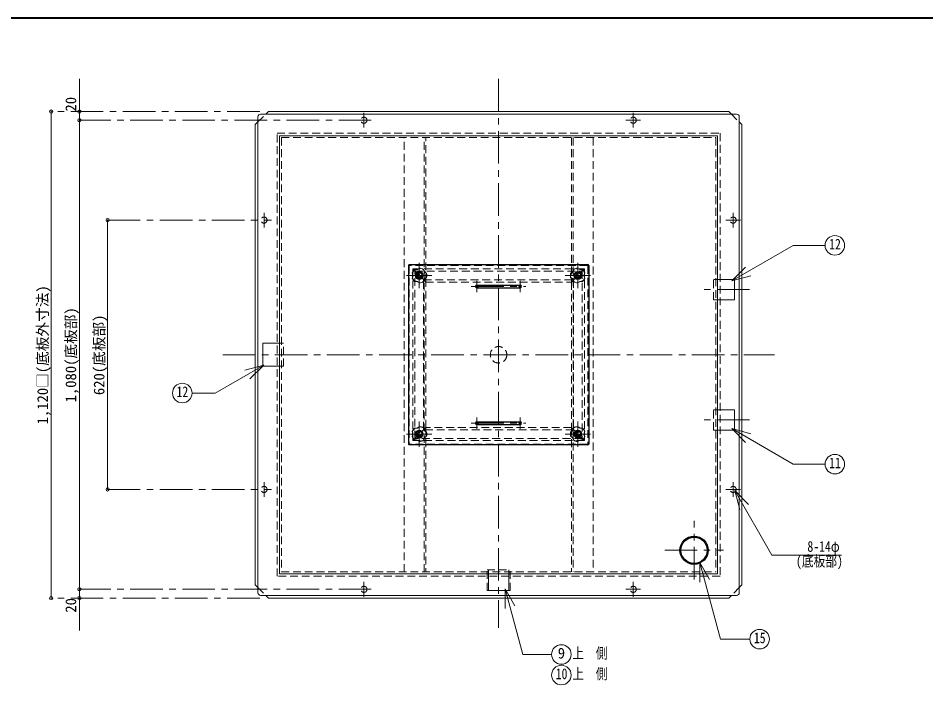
# Model space of a CAD drawing. Units: millimetres at full size, sheet at 1:15; details may follow other scales. Extents: x -3184 to 2891, y -2037 to 2178.
# Drawn here: x -1253 to 837, y 643 to 2178 of the extents above; entities that cross this region are included whole.
import ezdxf
from ezdxf.enums import TextEntityAlignment as Align

# ---------------------------------------------------------------- set-up
doc = ezdxf.new("R2010")
doc.units = ezdxf.units.MM
doc.header["$LTSCALE"] = 15
doc.header["$PDMODE"] = 32
doc.header["$PDSIZE"] = 7.5
doc.linetypes.add('CHAIN1', pattern=[8, 5, -1, 1, -1])
doc.linetypes.add('DASHED1', pattern=[1.8, 1.2, -0.6])
doc.layers.add('0-0', color=7, linetype='Continuous', lineweight=18)
doc.styles.add('ＭＳ ゴシック', font='')
doc.styles.get('ＭＳ ゴシック').set_extended_font_data('MS Gothic')

msp = doc.modelspace()

# ---------------------------------------------------------------- linework, layer by layer
at = {"layer": '0-0', "color": 1, "lineweight": 40}
msp.add_line((2890.8, 2177.87), (-3184.2, 2177.87), dxfattribs=at)
at = {"layer": '0-0', "color": 4, "lineweight": 9}
for p, q in [((-1111.7, 2037.87), (-1111.7, 1942.87)), ((-1176.7, 842.87), (-1176.7, 1962.87)), ((-700.7, 854.87), (-700.7, 1950.87)), ((401.3, 1956.87), (-694.7, 1956.87)), ((-682.7, 1956.87), (-676.7, 1962.87)), ((383.3, 1962.87), (-676.7, 1962.87)), ((389.3, 1956.87), (383.3, 1962.87)), ((407.3, 854.87), (407.3, 1950.87)), ((-1111.7, 862.87), (-1111.7, 1942.87)), ((-700.7, 1938.87), (-706.7, 1932.87)), ((-706.7, 872.87), (-706.7, 1932.87)), ((407.3, 1938.87), (413.3, 1932.87)), ((413.3, 872.87), (413.3, 1932.87)), ((-1046.7, 1712.87), (-1046.7, 1092.87)), ((-1111.7, 767.87), (-1111.7, 862.87)), ((-700.7, 866.87), (-706.7, 872.87)), ((407.3, 866.87), (413.3, 872.87)), ((-694.7, 848.87), (401.3, 848.87)), ((-682.7, 848.87), (-676.7, 842.87)), ((-676.7, 842.87), (383.3, 842.87)), ((389.3, 848.87), (383.3, 842.87))]:
    msp.add_line(p, q, dxfattribs=at)
at = {"layer": '0-0', "color": 4, "linetype": 'CHAIN1', "lineweight": 9}
for p, q in [((-146.7, 2037.87), (-146.7, 773.87)), ((-696.7, 1962.87), (-1176.7, 1962.87)), ((-456.7, 1959.87), (-456.7, 1925.87)), ((163.3, 1959.87), (163.3, 1925.87)), ((-439.7, 1942.87), (-1111.7, 1942.87)), ((146.3, 1942.87), (180.3, 1942.87)), ((-686.7, 1695.87), (-686.7, 1729.87)), ((393.3, 1695.87), (393.3, 1729.87)), ((-1046.7, 1712.87), (-669.7, 1712.87)), ((410.3, 1712.87), (376.3, 1712.87)), ((-329.2, 1614.57), (-329.2, 1556.17)), ((35.8, 1614.57), (35.8, 1556.17)), ((-300, 1585.37), (-358.4, 1585.37)), ((-196.7, 1573.37), (-196.7, 1547.37)), ((-96.7, 1573.37), (-96.7, 1547.37)), ((6.6, 1585.37), (65, 1585.37)), ((-209.7, 1560.37), (-83.7, 1560.37)), ((431.3, 1552.87), (313.3, 1552.87)), ((-781.7, 1402.87), (488.3, 1402.87)), ((-196.7, 1232.37), (-196.7, 1258.37)), ((-96.7, 1232.37), (-96.7, 1258.37)), ((-329.2, 1191.17), (-329.2, 1249.57)), ((-209.7, 1245.37), (-83.7, 1245.37)), ((35.8, 1191.17), (35.8, 1249.57)), ((431.3, 1252.87), (313.3, 1252.87)), ((-300, 1220.37), (-358.4, 1220.37)), ((6.6, 1220.37), (65, 1220.37)), ((-686.7, 1109.87), (-686.7, 1075.87)), ((393.3, 1109.87), (393.3, 1075.87)), ((-1046.7, 1092.87), (-669.7, 1092.87)), ((410.3, 1092.87), (376.3, 1092.87)), ((303.3, 885.37), (303.3, 1020.37)), ((235.8, 952.87), (370.8, 952.87)), ((-456.7, 845.87), (-456.7, 879.87)), ((163.3, 845.87), (163.3, 879.87)), ((-439.7, 862.87), (-1111.7, 862.87)), ((146.3, 862.87), (180.3, 862.87)), ((-696.7, 842.87), (-1176.7, 842.87))]:
    msp.add_line(p, q, dxfattribs=at)
at = {"layer": '0-0', "color": 4, "linetype": 'DASHED1', "lineweight": 9}
for p, q in [((-700.7, 1938.87), (-682.7, 1956.87)), ((389.3, 1956.87), (407.3, 1938.87)), ((-656.7, 1912.87), (363.3, 1912.87)), ((-646.7, 1902.87), (353.3, 1902.87)), ((-364.2, 902.87), (-364.2, 1902.87)), ((-318.2, 902.87), (-318.2, 1902.87)), ((-314.2, 1570.37), (-314.2, 1902.87)), ((20.8, 1902.87), (20.8, 1570.37)), ((24.8, 1902.87), (24.8, 902.87)), ((70.8, 1902.87), (70.8, 902.87)), ((353.3, 1902.87), (353.3, 902.87)), ((363.3, 1912.87), (363.3, 892.87)), ((-339.2, 1210.37), (-339.2, 1595.37)), ((-339.2, 1595.37), (45.8, 1595.37)), ((-335.7, 1589.04), (-335.7, 1581.7)), ((-335.63, 1589.17), (-329.28, 1592.83)), ((-322.78, 1589.17), (-329.13, 1592.83)), ((-322.7, 1581.7), (-322.7, 1589.04)), ((29.3, 1581.7), (29.3, 1589.04)), ((29.37, 1589.17), (35.72, 1592.83)), ((42.22, 1589.17), (35.87, 1592.83)), ((42.3, 1589.04), (42.3, 1581.7)), ((45.8, 1595.37), (45.8, 1210.37)), ((-335.63, 1581.57), (-329.28, 1577.91)), ((-329.13, 1577.91), (-322.78, 1581.57)), ((-319.2, 1230.37), (-319.2, 1575.37)), ((-319.2, 1575.37), (25.8, 1575.37)), ((25.8, 1575.37), (25.8, 1230.37)), ((35.72, 1577.91), (29.37, 1581.57)), ((42.22, 1581.57), (35.87, 1577.91)), ((348.3, 1529.37), (348.3, 1576.37)), ((357.3, 1576.37), (348.3, 1576.37)), ((357.3, 1529.37), (348.3, 1529.37)), ((-641.7, 1376.37), (-650.7, 1376.37)), ((357.3, 1276.37), (348.3, 1276.37)), ((348.3, 1229.37), (348.3, 1276.37)), ((-314.2, 1235.37), (-314.2, 902.87)), ((20.8, 1235.37), (20.8, 902.87)), ((-335.7, 1216.7), (-335.7, 1224.04)), ((-335.63, 1224.17), (-329.28, 1227.83)), ((-335.63, 1216.57), (-329.28, 1212.91)), ((-329.13, 1227.83), (-322.78, 1224.17)), ((-322.78, 1216.57), (-329.13, 1212.91)), ((-322.7, 1224.04), (-322.7, 1216.7)), ((25.8, 1230.37), (-319.2, 1230.37)), ((29.3, 1224.04), (29.3, 1216.7)), ((35.72, 1227.83), (29.37, 1224.17)), ((29.37, 1216.57), (35.72, 1212.91)), ((42.22, 1224.17), (35.87, 1227.83)), ((42.22, 1216.57), (35.87, 1212.91)), ((42.3, 1216.7), (42.3, 1224.04)), ((357.3, 1229.37), (348.3, 1229.37)), ((45.8, 1210.37), (-339.2, 1210.37)), ((-173.2, 907.87), (-120.2, 907.87)), ((-173.2, 859.87), (-173.2, 907.87)), ((-170.2, 898.87), (-170.2, 907.87)), ((-123.2, 898.87), (-123.2, 907.87)), ((-120.2, 859.87), (-120.2, 907.87)), ((-700.7, 866.87), (-682.7, 848.87)), ((-173.2, 859.87), (-170.2, 859.87)), ((-123.2, 859.87), (-120.2, 859.87)), ((407.3, 866.87), (389.3, 848.87))]:
    msp.add_line(p, q, dxfattribs=at)
at = {"layer": '0-0'}
for p, q in [((-650.7, 1906.87), (357.3, 1906.87)), ((357.3, 1906.87), (357.3, 898.87)), ((390.19, 1572.96), (531.8, 1654.72)), ((605.02, 1654.72), (531.8, 1654.72)), ((390.19, 1572.96), (422.01, 1604.78)), ((357.3, 1576.37), (396.3, 1576.37)), ((390.19, 1572.96), (433.66, 1584.61)), ((396.3, 1576.37), (396.3, 1529.37)), ((357.3, 1529.37), (396.3, 1529.37)), ((-689.7, 1376.37), (-689.7, 1429.37)), ((-650.7, 1429.37), (-689.7, 1429.37)), ((-687.5, 1379.17), (-799.01, 1314.79)), ((-687.5, 1379.17), (-730.97, 1367.52)), ((-687.5, 1379.17), (-719.32, 1347.35)), ((-650.7, 1376.37), (-689.7, 1376.37)), ((-799.01, 1314.79), (-852.45, 1314.79)), ((357.3, 1276.37), (396.3, 1276.37)), ((396.3, 1229.37), (396.3, 1276.37)), ((357.3, 1229.37), (396.3, 1229.37)), ((390.19, 1232.78), (422.01, 1200.96)), ((390.19, 1232.78), (433.66, 1221.13)), ((390.19, 1232.78), (531.8, 1151.02)), ((605.02, 1151.02), (531.8, 1151.02)), ((396.83, 1090.36), (408.48, 1046.89)), ((396.83, 1090.36), (482.58, 941.83)), ((396.83, 1090.36), (428.65, 1058.54)), ((482.58, 941.83), (643.03, 941.83)), ((316.72, 924.67), (316.72, 879.67)), ((316.72, 924.67), (339.22, 885.7)), ((316.72, 924.67), (363.98, 748.27)), ((-170.2, 898.87), (-170.2, 859.87)), ((-123.2, 898.87), (-123.2, 859.87)), ((-123.2, 859.87), (-170.2, 859.87)), ((-131.52, 864.06), (-131.52, 819.06)), ((-131.52, 864.06), (-109.02, 825.09)), ((-131.52, 864.06), (-91.03, 712.97)), ((431.7, 748.27), (363.98, 748.27)), ((-24.52, 712.97), (-91.03, 712.97))]:
    msp.add_line(p, q, dxfattribs=at)
at = {"layer": '0-0', "color": 5, "lineweight": 25}
for p, q in [((-352.2, 1610.37), (58.8, 1610.37)), ((-354.2, 1608.37), (-354.2, 1197.37)), ((60.8, 1608.37), (60.8, 1197.37)), ((-196.7, 1563.37), (-96.7, 1563.37)), ((-196.7, 1557.37), (-96.7, 1557.37)), ((-196.7, 1248.37), (-96.7, 1248.37)), ((-196.7, 1242.37), (-96.7, 1242.37)), ((58.8, 1195.37), (-352.2, 1195.37))]:
    msp.add_line(p, q, dxfattribs=at)
at = {"layer": '0-0', "linetype": 'DASHED1'}
for p, q in [((-352.2, 1607.37), (-352.2, 1198.37)), ((57.8, 1608.37), (-351.2, 1608.37)), ((-344.2, 1600.37), (-314.2, 1570.37)), ((-344.2, 1600.37), (-344.2, 1205.37)), ((50.8, 1600.37), (-344.2, 1600.37)), ((20.8, 1570.37), (50.8, 1600.37)), ((50.8, 1205.37), (50.8, 1600.37)), ((58.8, 1607.37), (58.8, 1198.37)), ((-314.2, 1235.37), (-314.2, 1570.37)), ((-314.2, 1570.37), (20.8, 1570.37)), ((20.8, 1570.37), (20.8, 1235.37)), ((-344.2, 1205.37), (-314.2, 1235.37)), ((20.8, 1235.37), (-314.2, 1235.37)), ((50.8, 1205.37), (20.8, 1235.37)), ((57.8, 1197.37), (-351.2, 1197.37)), ((50.8, 1205.37), (-344.2, 1205.37))]:
    msp.add_line(p, q, dxfattribs=at)
at = {"layer": '0-0', "color": 4, "linetype": 'DASHED1', "lineweight": 9}
for points in [[(363.3, 892.87), (-656.7, 892.87), (-656.7, 1912.87)], [(-646.7, 1902.87), (-646.7, 902.87), (353.3, 902.87)], [(-641.7, 1376.37), (-641.7, 1429.37), (-650.7, 1429.37)]]:
    msp.add_lwpolyline(points, dxfattribs=at)
at = {"layer": '0-0'}
msp.add_lwpolyline([(-650.7, 1906.87), (-650.7, 898.87), (357.3, 898.87)], dxfattribs=at)
at = {"layer": '0-0', "color": 4, "linetype": 'DASHED1', "lineweight": 9}
for centre, radius in [((-456.7, 1942.87), 7), ((163.3, 1942.87), 7), ((-686.7, 1712.87), 7), ((393.3, 1712.87), 7), ((-329.2, 1585.37), 6.25), ((-329.2, 1585.37), 4.25), ((-329.2, 1585.37), 4), ((-329.2, 1585.37), 3.5), ((35.8, 1585.37), 6.25), ((35.8, 1585.37), 4.25), ((35.8, 1585.37), 4), ((35.8, 1585.37), 3.5), ((-146.7, 1402.87), 19), ((-329.2, 1220.37), 6.25), ((-329.2, 1220.37), 4.25), ((-329.2, 1220.37), 4), ((-329.2, 1220.37), 3.5), ((35.8, 1220.37), 6.25), ((35.8, 1220.37), 4.25), ((35.8, 1220.37), 4), ((35.8, 1220.37), 3.5), ((-686.7, 1092.87), 7), ((393.3, 1092.87), 7), ((-456.7, 862.87), 7), ((163.3, 862.87), 7)]:
    msp.add_circle(centre, radius, dxfattribs=at)
at = {"layer": '0-0'}
for centre, radius in [((627.52, 1654.72), 22.5), ((-329.2, 1585.37), 8.4), ((35.8, 1585.37), 8.4), ((-874.95, 1314.79), 22.5), ((-329.2, 1220.37), 8.4), ((35.8, 1220.37), 8.4), ((627.52, 1151.02), 22.5), ((454.2, 748.27), 22.5), ((-2.02, 712.97), 22.5), ((-2.02, 665.47), 22.5)]:
    msp.add_circle(centre, radius, dxfattribs=at)
at = {"layer": '0-0', "color": 4, "lineweight": 9}
for centre in [(-329.2, 1585.37), (35.8, 1585.37), (-329.2, 1220.37), (35.8, 1220.37)]:
    msp.add_circle(centre, 9.2, dxfattribs=at)
at = {"layer": '0-0', "color": 5, "lineweight": 25}
for radius in [32.5, 30.25]:
    msp.add_circle((303.3, 952.87), radius, dxfattribs=at)
at = {"layer": '0-0', "color": 4, "lineweight": 9}
for centre, start, end in [((-694.7, 1950.87), 90, 180), ((401.3, 1950.87), 0, 90), ((-694.7, 854.87), 180, 270), ((401.3, 854.87), 270, 0)]:
    msp.add_arc(centre, 6, start, end, dxfattribs=at)
at = {"layer": '0-0', "color": 5, "lineweight": 25}
for centre, radius, start, end in [((-352.2, 1608.37), 2, 90, 180), ((58.8, 1608.37), 2, 0, 90), ((-196.7, 1560.37), 3, 90, 270), ((-96.7, 1560.37), 3, 270, 90), ((-196.7, 1245.37), 3, 90, 270), ((-96.7, 1245.37), 3, 270, 90), ((-352.2, 1197.37), 2, 180, 270), ((58.8, 1197.37), 2, 270, 0)]:
    msp.add_arc(centre, radius, start, end, dxfattribs=at)
at = {"layer": '0-0', "linetype": 'DASHED1'}
for centre, radius, start, end in [((-351.2, 1607.37), 1, 90, 180), ((57.8, 1607.37), 1, 0, 90), ((-196.7, 1560.37), 3, 270, 90), ((-96.7, 1560.37), 3, 90, 270), ((-196.7, 1245.37), 3, 270, 90), ((-96.7, 1245.37), 3, 90, 270), ((-351.2, 1198.37), 1, 180, 270), ((57.8, 1198.37), 1, 270, 0)]:
    msp.add_arc(centre, radius, start, end, dxfattribs=at)
at = {"layer": '0-0'}
for centre, radius, start, end in [((-368.46, 1585.37), 23.91, 345.41115, 14.58885), ((-329.2, 1585.37), 17.2, 128.5, 159.5), ((-329.2, 1585.37), 16.8, 128.5, 159.5), ((-358.81, 1585.37), 15.06, 337.0119, 22.9881), ((-341.33, 1622.7), 23.91, 273.41115, 302.58885), ((-338.35, 1613.53), 15.06, 265.0119, 310.9881), ((-329.2, 1585.37), 16.8, 56.5, 87.5), ((-329.2, 1585.37), 17.2, 56.5, 87.5), ((-305.25, 1602.77), 15.06, 193.0119, 238.9881), ((-297.44, 1608.44), 23.91, 201.41115, 230.58885), ((-329.2, 1585.37), 16.8, 344.5, 15.5), ((-329.2, 1585.37), 17.2, 344.5, 15.5), ((35.8, 1585.37), 17.2, 164.5, 195.5), ((35.8, 1585.37), 16.8, 164.5, 195.5), ((4.04, 1608.44), 23.91, 309.41115, 338.58885), ((11.85, 1602.77), 15.06, 301.0119, 346.9881), ((35.8, 1585.37), 17.2, 92.5, 123.5), ((35.8, 1585.37), 16.8, 92.5, 123.5), ((47.93, 1622.7), 23.91, 237.41115, 266.58885), ((44.95, 1613.53), 15.06, 229.0119, 274.9881), ((35.8, 1585.37), 16.8, 20.5, 51.5), ((35.8, 1585.37), 17.2, 20.5, 51.5), ((65.4, 1585.37), 15.06, 157.0119, 202.9881), ((75.05, 1585.37), 23.91, 165.41115, 194.58885), ((-329.2, 1585.37), 17.2, 200.5, 231.5), ((-329.2, 1585.37), 16.8, 200.5, 231.5), ((-341.33, 1548.04), 23.91, 57.41115, 86.58885), ((-338.35, 1557.21), 15.06, 49.0119, 94.9881), ((-329.2, 1585.37), 16.8, 272.5, 303.5), ((-329.2, 1585.37), 17.2, 272.5, 303.5), ((-305.25, 1567.97), 15.06, 121.0119, 166.9881), ((-297.44, 1562.3), 23.91, 129.41115, 158.58885), ((4.04, 1562.3), 23.91, 21.41115, 50.58885), ((11.85, 1567.97), 15.06, 13.0119, 58.9881), ((35.8, 1585.37), 17.2, 236.5, 267.5), ((35.8, 1585.37), 16.8, 236.5, 267.5), ((47.93, 1548.04), 23.91, 93.41115, 122.58885), ((44.95, 1557.21), 15.06, 85.0119, 130.9881), ((35.8, 1585.37), 16.8, 308.5, 339.5), ((35.8, 1585.37), 17.2, 308.5, 339.5), ((-329.2, 1220.37), 17.2, 128.5, 159.5), ((-329.2, 1220.37), 16.8, 128.5, 159.5), ((-341.33, 1257.7), 23.91, 273.41115, 302.58885), ((-338.35, 1248.53), 15.06, 265.0119, 310.9881), ((-329.2, 1220.37), 16.8, 56.5, 87.5), ((-329.2, 1220.37), 17.2, 56.5, 87.5), ((-305.25, 1237.77), 15.06, 193.0119, 238.9881), ((-297.44, 1243.44), 23.91, 201.41115, 230.58885), ((4.04, 1243.44), 23.91, 309.41115, 338.58885), ((11.85, 1237.77), 15.06, 301.0119, 346.9881), ((35.8, 1220.37), 17.2, 92.5, 123.5), ((35.8, 1220.37), 16.8, 92.5, 123.5), ((47.93, 1257.7), 23.91, 237.41115, 266.58885), ((44.95, 1248.53), 15.06, 229.0119, 274.9881), ((35.8, 1220.37), 16.8, 20.5, 51.5), ((35.8, 1220.37), 17.2, 20.5, 51.5), ((-368.46, 1220.37), 23.91, 345.41115, 14.58885), ((-329.2, 1220.37), 17.2, 200.5, 231.5), ((-358.81, 1220.37), 15.06, 337.0119, 22.9881), ((-329.2, 1220.37), 16.8, 200.5, 231.5), ((-305.25, 1202.97), 15.06, 121.0119, 166.9881), ((-297.44, 1197.3), 23.91, 129.41115, 158.58885), ((-329.2, 1220.37), 16.8, 344.5, 15.5), ((-329.2, 1220.37), 17.2, 344.5, 15.5), ((35.8, 1220.37), 17.2, 164.5, 195.5), ((35.8, 1220.37), 16.8, 164.5, 195.5), ((4.04, 1197.3), 23.91, 21.41115, 50.58885), ((11.85, 1202.97), 15.06, 13.0119, 58.9881), ((35.8, 1220.37), 16.8, 308.5, 339.5), ((35.8, 1220.37), 17.2, 308.5, 339.5), ((65.4, 1220.37), 15.06, 157.0119, 202.9881), ((75.05, 1220.37), 23.91, 165.41115, 194.58885), ((-341.33, 1183.04), 23.91, 57.41115, 86.58885), ((-338.35, 1192.21), 15.06, 49.0119, 94.9881), ((-329.2, 1220.37), 16.8, 272.5, 303.5), ((-329.2, 1220.37), 17.2, 272.5, 303.5), ((35.8, 1220.37), 17.2, 236.5, 267.5), ((35.8, 1220.37), 16.8, 236.5, 267.5), ((47.93, 1183.04), 23.91, 93.41115, 122.58885), ((44.95, 1192.21), 15.06, 85.0119, 130.9881)]:
    msp.add_arc(centre, radius, start, end, dxfattribs=at)
at = {"layer": '0-0', "color": 4, "linetype": 'DASHED1', "lineweight": 9}
for centre, start, end in [((-335.55, 1589.04), 120, 180), ((-329.2, 1592.7), 60, 120), ((-322.85, 1589.04), 0, 60), ((29.45, 1589.04), 120, 180), ((35.8, 1592.7), 60, 120), ((42.15, 1589.04), 0, 60), ((-335.55, 1581.7), 180, 240), ((-329.2, 1578.04), 240, 300), ((-322.85, 1581.7), 300, 360), ((29.45, 1581.7), 180, 240), ((35.8, 1578.04), 240, 300), ((42.15, 1581.7), 300, 0), ((-335.55, 1224.04), 120, 180), ((-335.55, 1216.7), 180, 240), ((-329.2, 1227.7), 60, 120), ((-329.2, 1213.04), 240, 300), ((-322.85, 1224.04), 0, 60), ((-322.85, 1216.7), 300, 0), ((29.45, 1224.04), 120, 180), ((29.45, 1216.7), 180, 240), ((35.8, 1227.7), 60, 120), ((35.8, 1213.04), 240, 300), ((42.15, 1224.04), 0, 60), ((42.15, 1216.7), 300, 0)]:
    msp.add_arc(centre, 0.15, start, end, dxfattribs=at)
at = {"layer": '0-0', "color": 1}
for p in [(-1176.7, 1962.87), (-1111.7, 1962.87), (-1111.7, 1942.87), (-1046.7, 1712.87), (-1046.7, 1092.87), (-1111.7, 862.87), (-1176.7, 842.87), (-1111.7, 842.87)]:
    msp.add_point(p, dxfattribs=at)

# ---------------------------------------------------------------- texts
at = {"layer": '0-0', "style": 'ＭＳ ゴシック'}
for s, p in [('20', (-1111.7, 1962.87)), ('1,120□(底板外寸法)', (-1176.7, 1242.56)), ('1,080(底板部)', (-1111.7, 1293.18)), ('620(底板部)', (-1046.7, 1310.06)), ('20', (-1111.7, 809.12))]:
    msp.add_text(s, height=24.74, rotation=90, dxfattribs=at).set_placement(p, align=Align.BOTTOM_LEFT)
at = {"layer": '0-0', "style": 'ＭＳ ゴシック', "width": 0.8}
for s, p in [('12', (614.4, 1637.84)), ('12', (-888.08, 1297.91)), ('11', (614.4, 1134.15)), ('8-14φ', (564.28, 941.83)), ('(底板部)', (538.03, 908.08)), ('15', (441.08, 731.4)), ('上\u3000側', (22.98, 696.1)), ('10', (-15.15, 648.6)), ('上\u3000側', (22.98, 648.6))]:
    msp.add_text(s, height=24.74, dxfattribs=at).set_placement(p, align=Align.BOTTOM_LEFT)
at = {"layer": '0-0', "style": 'ＭＳ ゴシック'}
msp.add_text('9', height=24.74, dxfattribs=at).set_placement((-10.46, 696.1), align=Align.BOTTOM_LEFT)

doc.saveas('drawing.dxf')
